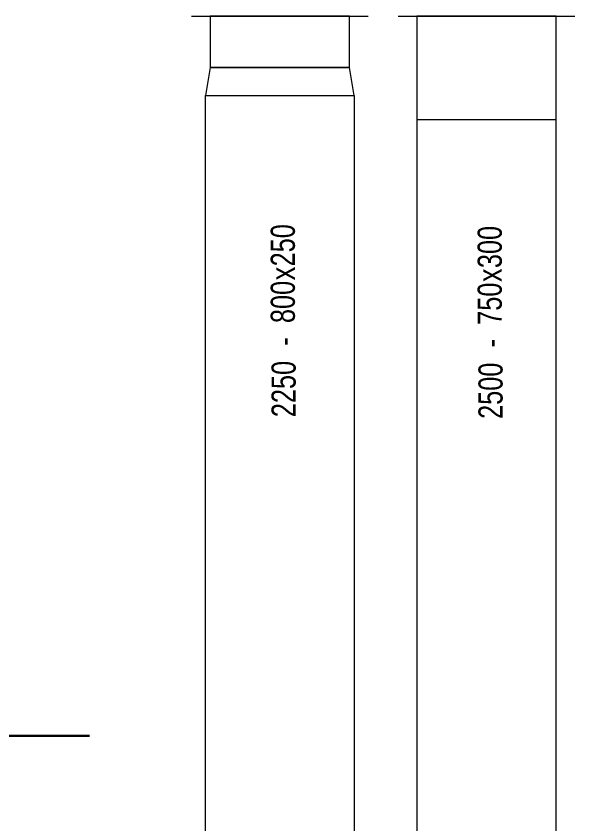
# Model space of a CAD drawing. Extents: x -2012 to 34975, y -1043 to 8321.
# Drawn here: x 16377.8 to 16678.4, y 785.1 to 1219.9 of the extents above; entities that cross this region are included whole.
import ezdxf
from ezdxf.enums import TextEntityAlignment as Align

# ---------------------------------------------------------------- set-up
doc = ezdxf.new("R2010")
doc.units = 0
doc.header["$LTSCALE"] = 25
doc.header["$PDMODE"] = 1
doc.layers.get('0').update_dxf_attribs({"color": 9, "lineweight": 9})
doc.layers.add('06D', color=9, linetype='Continuous', lineweight=9)
doc.layers.add('21', color=9, linetype='Continuous', lineweight=9)
doc.styles.add('DEBI-BLOCK', font='arial.ttf', dxfattribs={"width": 0.8})

# ---------------------------------------------------------------- blocks, each defined once
blk = doc.blocks.new('DEBI001')
at = {"extrusion": (-1, 0, 2e-16)}
blk.add_point((0, 0), dxfattribs=at)
at = {"style": 'DEBI-BLOCK', "width": 0.75, "flags": 8}
for tag, p in [('DEBI', (0.3, 0.2)), ('-', (1.277, 0.2))]:
    blk.add_attdef(tag, text='', height=1, dxfattribs=at).set_placement(p, align=Align.BOTTOM_RIGHT)
blk.add_attdef('KESITX', text='', height=1, dxfattribs=at).set_placement((3.614, 1.533), align=Align.TOP_RIGHT)
at = {"style": 'DEBI-BLOCK', "width": 0.8, "flags": 8}
blk.add_attdef('X', text='', height=1, dxfattribs=at).set_placement((3.918, 1.533), align=Align.TOP_CENTER)
at = {"style": 'DEBI-BLOCK', "width": 0.75, "flags": 8}
blk.add_attdef('KESITY', text='', height=1, dxfattribs=at).set_placement((4.213, 1.533), align=Align.TOP_LEFT)
at = {"style": 'DEBI-BLOCK', "width": 0.75, "flags": 9}
blk.add_attdef('ID', text='', height=0.3, dxfattribs=at).set_placement((0, 0), align=Align.MIDDLE)
blk = doc.blocks.new('arackabul_kanal')
for p, q in [((2071.27, -2632.56), (2166.27, -2632.56)), ((2182.52, -2632.56), (2277.52, -2632.56)), ((2192.52, -2688.21), (2267.52, -2688.21))]:
    blk.add_line(p, q)
for points in [[(2156.27, -2660.2), (2156.27, -2632.56), (2081.27, -2632.56), (2081.27, -2660.2)], [(2267.52, -3121.94), (2267.52, -2632.56), (2192.52, -2632.56), (2192.52, -3121.94)], [(2158.77, -2675.2), (2156.27, -2660.2), (2081.27, -2660.2), (2078.77, -2675.2)], [(2158.77, -2675.2), (2158.77, -3290.94), (2078.77, -3290.94), (2078.77, -2675.2)]]:
    blk.add_lwpolyline(points, close=True)
blk.add_lwpolyline([(2081.27, -2632.56), (2081.27, -2660.2)])
ref = blk.add_blockref('DEBI001', (2133.84, -2822.03), dxfattribs=dict(xscale=13, yscale=13, zscale=13, rotation=90.00000315941313))
ref.add_attrib('-', '-', dxfattribs={"height": 13, "rotation": 90, "style": 'DEBI-BLOCK', "width": 0.75, "flags": 8}).set_placement((2131.24, -2805.43), align=Align.BOTTOM_RIGHT)
ref.add_attrib('KESITY', '250', dxfattribs={"height": 13, "rotation": 90, "style": 'DEBI-BLOCK', "width": 0.75, "flags": 8}).set_placement((2113.91, -2767.26), align=Align.TOP_LEFT)
ref.add_attrib('X', 'x', dxfattribs={"height": 13, "rotation": 90, "style": 'DEBI-BLOCK', "width": 0.8, "flags": 8}).set_placement((2113.91, -2771.1), align=Align.TOP_CENTER)
ref.add_attrib('DEBI', '2250', dxfattribs={"height": 13, "rotation": 90, "style": 'DEBI-BLOCK', "width": 0.75, "flags": 8}).set_placement((2131.24, -2818.13), align=Align.BOTTOM_RIGHT)
ref.add_attrib('KESITX', '800', dxfattribs={"height": 13, "rotation": 90, "style": 'DEBI-BLOCK', "width": 0.75, "flags": 8}).set_placement((2113.91, -2775.05), align=Align.TOP_RIGHT)
ref = blk.add_blockref('DEBI001', (2245.16, -2822.97), dxfattribs=dict(xscale=13, yscale=13, zscale=13, rotation=90.00000315941313))
ref.add_attrib('-', '-', dxfattribs={"height": 13, "rotation": 90, "style": 'DEBI-BLOCK', "width": 0.75, "flags": 8}).set_placement((2242.56, -2806.36), align=Align.BOTTOM_RIGHT)
ref.add_attrib('KESITY', '300', dxfattribs={"height": 13, "rotation": 90, "style": 'DEBI-BLOCK', "width": 0.75, "flags": 8}).set_placement((2225.23, -2768.2), align=Align.TOP_LEFT)
ref.add_attrib('X', 'x', dxfattribs={"height": 13, "rotation": 90, "style": 'DEBI-BLOCK', "width": 0.8, "flags": 8}).set_placement((2225.23, -2772.03), align=Align.TOP_CENTER)
ref.add_attrib('DEBI', '2500', dxfattribs={"height": 13, "rotation": 90, "style": 'DEBI-BLOCK', "width": 0.75, "flags": 8}).set_placement((2242.56, -2819.07), align=Align.BOTTOM_RIGHT)
ref.add_attrib('KESITX', '750', dxfattribs={"height": 13, "rotation": 90, "style": 'DEBI-BLOCK', "width": 0.75, "flags": 8}).set_placement((2225.23, -2775.99), align=Align.TOP_RIGHT)

msp = doc.modelspace()

# ---------------------------------------------------------------- linework, layer by layer
at = {"layer": '21', "const_width": 1.2}
msp.add_lwpolyline([(16417.28, 832.5), (16327.28, 832.5), (16344.05, 842.18)], dxfattribs=at)

# ---------------------------------------------------------------- block references
at = {"layer": '06D'}
msp.add_blockref('arackabul_kanal', (14400.84, 3852.5), dxfattribs=at)

doc.saveas('drawing.dxf')
